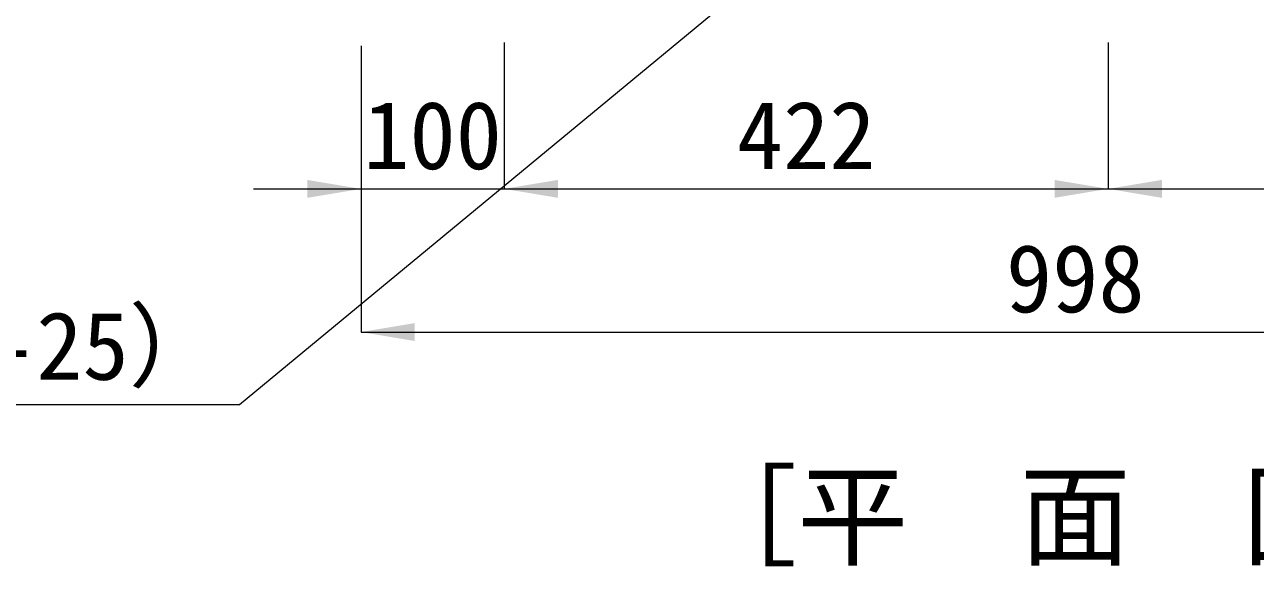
# Model space of a CAD drawing. Units: millimetres at full size. Extents: x 50430 to 75195, y -63423 to -40900.
# Drawn here: x 53426 to 54285, y -51862 to -51484 of the extents above; entities that cross this region are included whole.
import ezdxf
from ezdxf.enums import TextEntityAlignment as Align

# ---------------------------------------------------------------- set-up
doc = ezdxf.new("R2010")
doc.units = ezdxf.units.MM
doc.header["$LTSCALE"] = 30
doc.layers.add('0_2', color=7, linetype='Continuous', lineweight=13)
doc.layers.add('寸法線', color=7, linetype='Continuous', lineweight=9)
doc.styles.add('ＭＳ ゴシック', font='')
doc.styles.get('ＭＳ ゴシック').set_extended_font_data('MS Gothic')

# ---------------------------------------------------------------- blocks, each defined once
blk = doc.blocks.new('filled_arrow')
at = {"color": 0, "linetype": 'Continuous', "lineweight": -2}
blk.add_solid([(7.5, 1.25), (0, 0), (7.5, -1.25)], dxfattribs=at)

msp = doc.modelspace()

# ---------------------------------------------------------------- linework, layer by layer
at = {"layer": '寸法線'}
for p, q in [((53660.55, -51498.34), (53660.55, -51698.34)), ((53660.55, -51498.34), (53660.55, -51598.34)), ((53760.55, -51496.22), (53760.55, -51598.34)), ((53760.55, -51496.22), (53760.55, -51598.34)), ((54182.55, -51496.22), (54182.55, -51598.34)), ((54182.55, -51496.22), (54182.55, -51598.34)), ((53585.55, -51598.34), (53835.55, -51598.34)), ((53760.55, -51598.34), (54182.55, -51598.34)), ((54182.55, -51598.34), (54658.55, -51598.34)), ((53660.55, -51698.34), (54658.55, -51698.34))]:
    msp.add_line(p, q, dxfattribs=at)
msp.add_lwpolyline([(53921.58, -51463.22), (53575.55, -51749.26), (52573.2, -51749.26)], dxfattribs=at)

# ---------------------------------------------------------------- block references
at = {"layer": '寸法線', "xscale": 5, "yscale": 5, "rotation": 180}
for p in [(53660.55, -51598.34), (54182.55, -51598.34)]:
    msp.add_blockref('filled_arrow', p, dxfattribs=at)
at = {"layer": '寸法線', "xscale": 5, "yscale": 5}
for p in [(53760.55, -51598.34), (53760.55, -51598.34), (54182.55, -51598.34), (53660.55, -51698.34)]:
    msp.add_blockref('filled_arrow', p, dxfattribs=at)

# ---------------------------------------------------------------- texts
at = {"layer": '0_2', "style": 'ＭＳ ゴシック'}
msp.add_text('［平\u3000面\u3000図］', height=56.96, dxfattribs=at).set_placement((54159.55, -51798.34), align=Align.TOP_CENTER)
at = {"layer": '寸法線', "style": 'ＭＳ ゴシック'}
for s, p in [('100', (53710.55, -51560.84)), ('422', (53971.55, -51560.84)), ('998', (54159.55, -51660.84))]:
    msp.add_text(s, height=47.47, dxfattribs=at).set_placement(p, align=Align.MIDDLE_CENTER)
msp.add_text('ボルト固定式グレ－チング（T-25）', height=47.47, dxfattribs=at).set_placement((53563.05, -51684.18), align=Align.TOP_RIGHT)

doc.saveas('drawing.dxf')
